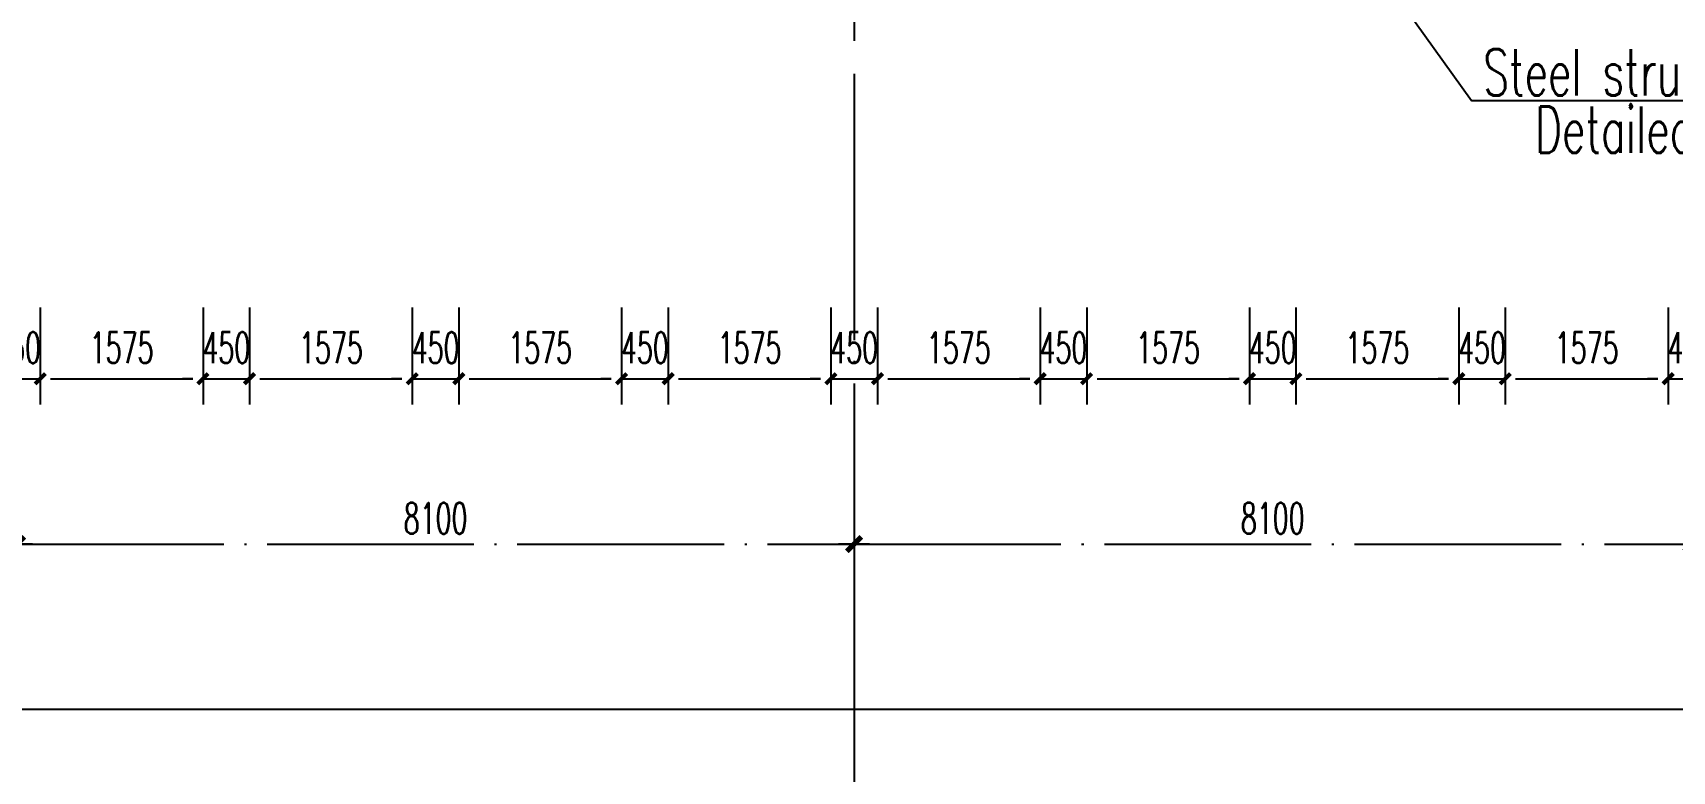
# Model space of a CAD drawing. Extents: x 824790 to 994147, y 4290613 to 4374713.
# Drawn here: x 924663 to 940525, y 4308939 to 4316084 of the extents above; entities that cross this region are included whole.
import ezdxf

# ---------------------------------------------------------------- set-up
doc = ezdxf.new("R2010")
doc.units = 0
doc.header["$LTSCALE"] = 1000
doc.header["$MEASUREMENT"] = 0
for name, pattern in [('ACAD_ISO08W100', [36, 24, -3, 6, -3]), ('CENTER', [50.8, 31.75, -6.35, 6.35, -6.35]), ('DOTE', [2.42, 2, -0.2, 0.02, -0.2])]:
    doc.linetypes.add(name, pattern=pattern)
doc.layers.get('0').update_dxf_attribs({"color": 255, "linetype": 'CONTINUOUS'})
for name, color, linetype in [('A-AXIS', 3, 'CONTINUOUS'), ('A-DIM', 201, 'CONTINUOUS'), ('A-DOTE', 8, 'ACAD_ISO08W100'), ('A-NOTE', 150, 'CONTINUOUS'), ('A_DIM_EX1', 171, 'CONTINUOUS'), ('DOTE', 17, 'DOTE')]:
    doc.layers.add(name, color=color, linetype=linetype)
doc.styles.add('DIM_FONT', font='SIMPLEX.shx', dxfattribs={"width": 0.6, "bigfont": 'GBCBIG.shx'})
doc.styles.add('TONGJI-FONT', font='simplex.shx')
doc.dimstyles.new('DIM100', dxfattribs={"dimscale": 100, "dimtxt": 3, "dimasz": 0.01, "dimexe": 1, "dimexo": 1, "dimgap": 1, "dimtad": 1, "dimdec": 0, "dimtxsty": 'DIM_FONT', "dimblk1": 'h-_DIMX', "dimblk2": 'h-_DIMX', "dimsah": 1, "dimcen": 0.01, "dimclrd": 256, "dimclre": 256, "dimclrt": 7, "dimadec": 3, "dimazin": 3, "dimtfac": 1, "dimtdec": 0, "dimtix": 1, "dimtmove": 2, "dimatfit": 3, "dimldrblk": 'h-_DIMX', "dimtzin": 5, "dimarcsym": 0})
doc.dimstyles.new('DIMN', dxfattribs={"dimtxt": 300, "dimasz": 100, "dimexe": 250, "dimexo": 300, "dimgap": 150, "dimtad": 1, "dimdec": 0, "dimtxsty": 'DIM_FONT', "dimblk": 'h-_ArchTick', "dimcen": 2.5, "dimclrt": 7, "dimazin": 2, "dimtfac": 1, "dimtdec": 0, "dimtix": 1, "dimtmove": 2, "dimatfit": 3, "dimarcsym": 0})

# ---------------------------------------------------------------- blocks, each defined once
blk = doc.blocks.new('h-_DIMX')
blk.add_line((-150, 0), (150, 0))
at = {"const_width": 50}
blk.add_lwpolyline([(-70, -70), (70, 70)], dxfattribs=at)
blk = doc.blocks.new('*D74')
at = {"layer": 'A-AXIS', "lineweight": -2, "transparency": 16777216}
for p, q in [((-2600529, -1783515), (-2600529, -1788988)), ((-2487529, -1783515), (-2487529, -1788988)), ((-2487530, -1788888), (-2600528, -1788888))]:
    blk.add_line(p, q, dxfattribs=at)
at = {"layer": 'A-AXIS', "lineweight": -2, "transparency": 16777216, "rotation": 180}
blk.add_blockref('h-_DIMX', (-2600529, -1788888), dxfattribs=at)
at = {"layer": 'A-AXIS', "lineweight": -2, "transparency": 16777216}
blk.add_blockref('h-_DIMX', (-2487529, -1788888), dxfattribs=at)
at = {"layer": 'A-AXIS', "color": 7, "transparency": 16777216, "insert": (-2544029, -1788638), "char_height": 300, "attachment_point": 5, "style": 'DIM_FONT'}
blk.add_mtext('\\A1;113000', dxfattribs=at)
blk = doc.blocks.new('h-轴号横')
at = {"layer": 'DOTE', "linetype": 'ACAD_ISO08W100'}
blk.add_line((-2507861, -1921498), (-2507861, -1925259), dxfattribs=at)
blk = doc.blocks.new('h-_ArchTick')
at = {"color": 0, "linetype": 'ByBlock', "const_width": 0.4}
blk.add_lwpolyline([(-0.5, -0.5), (0.5, 0.5)], dxfattribs=at)
blk = doc.blocks.new('*D451')
at = {"layer": 'A-DIM', "color": 0, "lineweight": -2, "transparency": 16777216}
for p, q in [((940485, 4313426), (940485, 4312487)), ((940935, 4313426), (940935, 4312487)), ((940385, 4312737), (940285, 4312737)), ((940485, 4312737), (940935, 4312737)), ((941035, 4312737), (941135, 4312737))]:
    blk.add_line(p, q, dxfattribs=at)
at = {"layer": 'A-DIM', "color": 0, "lineweight": -2, "transparency": 16777216, "xscale": 100, "yscale": 100, "zscale": 100}
blk.add_blockref('h-_ArchTick', (940485, 4312737), dxfattribs=at)
at = {"layer": 'A-DIM', "color": 0, "lineweight": -2, "transparency": 16777216, "xscale": 100, "yscale": 100, "zscale": 100, "rotation": 180}
blk.add_blockref('h-_ArchTick', (940935, 4312737), dxfattribs=at)
at = {"layer": 'A-DIM', "color": 7, "transparency": 16777216, "insert": (940710, 4313037), "char_height": 300, "attachment_point": 5, "style": 'DIM_FONT'}
blk.add_mtext('\\A1;450', dxfattribs=at)
blk = doc.blocks.new('*D452')
at = {"layer": 'A-DIM', "color": 0, "lineweight": -2, "transparency": 16777216}
for p, q in [((938910, 4313426), (938910, 4312487)), ((940485, 4313426), (940485, 4312487)), ((939010, 4312737), (940385, 4312737))]:
    blk.add_line(p, q, dxfattribs=at)
at = {"layer": 'A-DIM', "color": 0, "lineweight": -2, "transparency": 16777216, "xscale": 100, "yscale": 100, "zscale": 100, "rotation": 180}
blk.add_blockref('h-_ArchTick', (938910, 4312737), dxfattribs=at)
at = {"layer": 'A-DIM', "color": 0, "lineweight": -2, "transparency": 16777216, "xscale": 100, "yscale": 100, "zscale": 100}
blk.add_blockref('h-_ArchTick', (940485, 4312737), dxfattribs=at)
at = {"layer": 'A-DIM', "color": 7, "transparency": 16777216, "insert": (939697, 4313037), "char_height": 300, "attachment_point": 5, "style": 'DIM_FONT'}
blk.add_mtext('\\A1;1575', dxfattribs=at)
blk = doc.blocks.new('*D453')
at = {"layer": 'A-DIM', "color": 0, "lineweight": -2, "transparency": 16777216}
for p, q in [((938460, 4313426), (938460, 4312487)), ((938910, 4313426), (938910, 4312487)), ((938360, 4312737), (938260, 4312737)), ((938460, 4312737), (938910, 4312737)), ((939010, 4312737), (939110, 4312737))]:
    blk.add_line(p, q, dxfattribs=at)
at = {"layer": 'A-DIM', "color": 0, "lineweight": -2, "transparency": 16777216, "xscale": 100, "yscale": 100, "zscale": 100}
blk.add_blockref('h-_ArchTick', (938460, 4312737), dxfattribs=at)
at = {"layer": 'A-DIM', "color": 0, "lineweight": -2, "transparency": 16777216, "xscale": 100, "yscale": 100, "zscale": 100, "rotation": 180}
blk.add_blockref('h-_ArchTick', (938910, 4312737), dxfattribs=at)
at = {"layer": 'A-DIM', "color": 7, "transparency": 16777216, "insert": (938685, 4313037), "char_height": 300, "attachment_point": 5, "style": 'DIM_FONT'}
blk.add_mtext('\\A1;450', dxfattribs=at)
blk = doc.blocks.new('*D454')
at = {"layer": 'A-DIM', "color": 0, "lineweight": -2, "transparency": 16777216}
for p, q in [((936885, 4313426), (936885, 4312487)), ((938460, 4313426), (938460, 4312487)), ((936985, 4312737), (938360, 4312737))]:
    blk.add_line(p, q, dxfattribs=at)
at = {"layer": 'A-DIM', "color": 0, "lineweight": -2, "transparency": 16777216, "xscale": 100, "yscale": 100, "zscale": 100, "rotation": 180}
blk.add_blockref('h-_ArchTick', (936885, 4312737), dxfattribs=at)
at = {"layer": 'A-DIM', "color": 0, "lineweight": -2, "transparency": 16777216, "xscale": 100, "yscale": 100, "zscale": 100}
blk.add_blockref('h-_ArchTick', (938460, 4312737), dxfattribs=at)
at = {"layer": 'A-DIM', "color": 7, "transparency": 16777216, "insert": (937672, 4313037), "char_height": 300, "attachment_point": 5, "style": 'DIM_FONT'}
blk.add_mtext('\\A1;1575', dxfattribs=at)
blk = doc.blocks.new('*D455')
at = {"layer": 'A-DIM', "color": 0, "lineweight": -2, "transparency": 16777216}
for p, q in [((936435, 4313426), (936435, 4312487)), ((936885, 4313426), (936885, 4312487)), ((936335, 4312737), (936235, 4312737)), ((936435, 4312737), (936885, 4312737)), ((936985, 4312737), (937085, 4312737))]:
    blk.add_line(p, q, dxfattribs=at)
at = {"layer": 'A-DIM', "color": 0, "lineweight": -2, "transparency": 16777216, "xscale": 100, "yscale": 100, "zscale": 100}
blk.add_blockref('h-_ArchTick', (936435, 4312737), dxfattribs=at)
at = {"layer": 'A-DIM', "color": 0, "lineweight": -2, "transparency": 16777216, "xscale": 100, "yscale": 100, "zscale": 100, "rotation": 180}
blk.add_blockref('h-_ArchTick', (936885, 4312737), dxfattribs=at)
at = {"layer": 'A-DIM', "color": 7, "transparency": 16777216, "insert": (936660, 4313037), "char_height": 300, "attachment_point": 5, "style": 'DIM_FONT'}
blk.add_mtext('\\A1;450', dxfattribs=at)
blk = doc.blocks.new('*D456')
at = {"layer": 'A-DIM', "color": 0, "lineweight": -2, "transparency": 16777216}
for p, q in [((934860, 4313426), (934860, 4312487)), ((936435, 4313426), (936435, 4312487)), ((934960, 4312737), (936335, 4312737))]:
    blk.add_line(p, q, dxfattribs=at)
at = {"layer": 'A-DIM', "color": 0, "lineweight": -2, "transparency": 16777216, "xscale": 100, "yscale": 100, "zscale": 100, "rotation": 180}
blk.add_blockref('h-_ArchTick', (934860, 4312737), dxfattribs=at)
at = {"layer": 'A-DIM', "color": 0, "lineweight": -2, "transparency": 16777216, "xscale": 100, "yscale": 100, "zscale": 100}
blk.add_blockref('h-_ArchTick', (936435, 4312737), dxfattribs=at)
at = {"layer": 'A-DIM', "color": 7, "transparency": 16777216, "insert": (935647, 4313037), "char_height": 300, "attachment_point": 5, "style": 'DIM_FONT'}
blk.add_mtext('\\A1;1575', dxfattribs=at)
blk = doc.blocks.new('*D457')
at = {"layer": 'A-DIM', "color": 0, "lineweight": -2, "transparency": 16777216}
for p, q in [((934410, 4313426), (934410, 4312487)), ((934860, 4313426), (934860, 4312487)), ((934310, 4312737), (934210, 4312737)), ((934410, 4312737), (934860, 4312737)), ((934960, 4312737), (935060, 4312737))]:
    blk.add_line(p, q, dxfattribs=at)
at = {"layer": 'A-DIM', "color": 0, "lineweight": -2, "transparency": 16777216, "xscale": 100, "yscale": 100, "zscale": 100}
blk.add_blockref('h-_ArchTick', (934410, 4312737), dxfattribs=at)
at = {"layer": 'A-DIM', "color": 0, "lineweight": -2, "transparency": 16777216, "xscale": 100, "yscale": 100, "zscale": 100, "rotation": 180}
blk.add_blockref('h-_ArchTick', (934860, 4312737), dxfattribs=at)
at = {"layer": 'A-DIM', "color": 7, "transparency": 16777216, "insert": (934635, 4313037), "char_height": 300, "attachment_point": 5, "style": 'DIM_FONT'}
blk.add_mtext('\\A1;450', dxfattribs=at)
blk = doc.blocks.new('*D458')
at = {"layer": 'A-DIM', "color": 0, "lineweight": -2, "transparency": 16777216}
for p, q in [((932835, 4313426), (932835, 4312487)), ((934410, 4313426), (934410, 4312487)), ((932935, 4312737), (934310, 4312737))]:
    blk.add_line(p, q, dxfattribs=at)
at = {"layer": 'A-DIM', "color": 0, "lineweight": -2, "transparency": 16777216, "xscale": 100, "yscale": 100, "zscale": 100, "rotation": 180}
blk.add_blockref('h-_ArchTick', (932835, 4312737), dxfattribs=at)
at = {"layer": 'A-DIM', "color": 0, "lineweight": -2, "transparency": 16777216, "xscale": 100, "yscale": 100, "zscale": 100}
blk.add_blockref('h-_ArchTick', (934410, 4312737), dxfattribs=at)
at = {"layer": 'A-DIM', "color": 7, "transparency": 16777216, "insert": (933622, 4313037), "char_height": 300, "attachment_point": 5, "style": 'DIM_FONT'}
blk.add_mtext('\\A1;1575', dxfattribs=at)
blk = doc.blocks.new('*D459')
at = {"layer": 'A-DIM', "color": 0, "lineweight": -2, "transparency": 16777216}
for p, q in [((932385, 4313426), (932385, 4312487)), ((932835, 4313426), (932835, 4312487)), ((932285, 4312737), (932185, 4312737)), ((932385, 4312737), (932835, 4312737)), ((932935, 4312737), (933035, 4312737))]:
    blk.add_line(p, q, dxfattribs=at)
at = {"layer": 'A-DIM', "color": 0, "lineweight": -2, "transparency": 16777216, "xscale": 100, "yscale": 100, "zscale": 100}
blk.add_blockref('h-_ArchTick', (932385, 4312737), dxfattribs=at)
at = {"layer": 'A-DIM', "color": 0, "lineweight": -2, "transparency": 16777216, "xscale": 100, "yscale": 100, "zscale": 100, "rotation": 180}
blk.add_blockref('h-_ArchTick', (932835, 4312737), dxfattribs=at)
at = {"layer": 'A-DIM', "color": 7, "transparency": 16777216, "insert": (932610, 4313037), "char_height": 300, "attachment_point": 5, "style": 'DIM_FONT'}
blk.add_mtext('\\A1;450', dxfattribs=at)
blk = doc.blocks.new('*D460')
at = {"layer": 'A-DIM', "color": 0, "lineweight": -2, "transparency": 16777216}
for p, q in [((930810, 4313426), (930810, 4312487)), ((932385, 4313426), (932385, 4312487)), ((930910, 4312737), (932285, 4312737))]:
    blk.add_line(p, q, dxfattribs=at)
at = {"layer": 'A-DIM', "color": 0, "lineweight": -2, "transparency": 16777216, "xscale": 100, "yscale": 100, "zscale": 100, "rotation": 180}
blk.add_blockref('h-_ArchTick', (930810, 4312737), dxfattribs=at)
at = {"layer": 'A-DIM', "color": 0, "lineweight": -2, "transparency": 16777216, "xscale": 100, "yscale": 100, "zscale": 100}
blk.add_blockref('h-_ArchTick', (932385, 4312737), dxfattribs=at)
at = {"layer": 'A-DIM', "color": 7, "transparency": 16777216, "insert": (931597, 4313037), "char_height": 300, "attachment_point": 5, "style": 'DIM_FONT'}
blk.add_mtext('\\A1;1575', dxfattribs=at)
blk = doc.blocks.new('*D461')
at = {"layer": 'A-DIM', "color": 0, "lineweight": -2, "transparency": 16777216}
for p, q in [((930360, 4313426), (930360, 4312487)), ((930810, 4313426), (930810, 4312487)), ((930260, 4312737), (930160, 4312737)), ((930360, 4312737), (930810, 4312737)), ((930910, 4312737), (931010, 4312737))]:
    blk.add_line(p, q, dxfattribs=at)
at = {"layer": 'A-DIM', "color": 0, "lineweight": -2, "transparency": 16777216, "xscale": 100, "yscale": 100, "zscale": 100}
blk.add_blockref('h-_ArchTick', (930360, 4312737), dxfattribs=at)
at = {"layer": 'A-DIM', "color": 0, "lineweight": -2, "transparency": 16777216, "xscale": 100, "yscale": 100, "zscale": 100, "rotation": 180}
blk.add_blockref('h-_ArchTick', (930810, 4312737), dxfattribs=at)
at = {"layer": 'A-DIM', "color": 7, "transparency": 16777216, "insert": (930585, 4313037), "char_height": 300, "attachment_point": 5, "style": 'DIM_FONT'}
blk.add_mtext('\\A1;450', dxfattribs=at)
blk = doc.blocks.new('*D462')
at = {"layer": 'A-DIM', "color": 0, "lineweight": -2, "transparency": 16777216}
for p, q in [((928785, 4313426), (928785, 4312487)), ((930360, 4313426), (930360, 4312487)), ((928885, 4312737), (930260, 4312737))]:
    blk.add_line(p, q, dxfattribs=at)
at = {"layer": 'A-DIM', "color": 0, "lineweight": -2, "transparency": 16777216, "xscale": 100, "yscale": 100, "zscale": 100, "rotation": 180}
blk.add_blockref('h-_ArchTick', (928785, 4312737), dxfattribs=at)
at = {"layer": 'A-DIM', "color": 0, "lineweight": -2, "transparency": 16777216, "xscale": 100, "yscale": 100, "zscale": 100}
blk.add_blockref('h-_ArchTick', (930360, 4312737), dxfattribs=at)
at = {"layer": 'A-DIM', "color": 7, "transparency": 16777216, "insert": (929572, 4313037), "char_height": 300, "attachment_point": 5, "style": 'DIM_FONT'}
blk.add_mtext('\\A1;1575', dxfattribs=at)
blk = doc.blocks.new('*D463')
at = {"layer": 'A-DIM', "color": 0, "lineweight": -2, "transparency": 16777216}
for p, q in [((928335, 4313426), (928335, 4312487)), ((928785, 4313426), (928785, 4312487)), ((928235, 4312737), (928135, 4312737)), ((928335, 4312737), (928785, 4312737)), ((928885, 4312737), (928985, 4312737))]:
    blk.add_line(p, q, dxfattribs=at)
at = {"layer": 'A-DIM', "color": 0, "lineweight": -2, "transparency": 16777216, "xscale": 100, "yscale": 100, "zscale": 100}
blk.add_blockref('h-_ArchTick', (928335, 4312737), dxfattribs=at)
at = {"layer": 'A-DIM', "color": 0, "lineweight": -2, "transparency": 16777216, "xscale": 100, "yscale": 100, "zscale": 100, "rotation": 180}
blk.add_blockref('h-_ArchTick', (928785, 4312737), dxfattribs=at)
at = {"layer": 'A-DIM', "color": 7, "transparency": 16777216, "insert": (928560, 4313037), "char_height": 300, "attachment_point": 5, "style": 'DIM_FONT'}
blk.add_mtext('\\A1;450', dxfattribs=at)
blk = doc.blocks.new('*D464')
at = {"layer": 'A-DIM', "color": 0, "lineweight": -2, "transparency": 16777216}
for p, q in [((926760, 4313426), (926760, 4312487)), ((928335, 4313426), (928335, 4312487)), ((926860, 4312737), (928235, 4312737))]:
    blk.add_line(p, q, dxfattribs=at)
at = {"layer": 'A-DIM', "color": 0, "lineweight": -2, "transparency": 16777216, "xscale": 100, "yscale": 100, "zscale": 100, "rotation": 180}
blk.add_blockref('h-_ArchTick', (926760, 4312737), dxfattribs=at)
at = {"layer": 'A-DIM', "color": 0, "lineweight": -2, "transparency": 16777216, "xscale": 100, "yscale": 100, "zscale": 100}
blk.add_blockref('h-_ArchTick', (928335, 4312737), dxfattribs=at)
at = {"layer": 'A-DIM', "color": 7, "transparency": 16777216, "insert": (927547, 4313037), "char_height": 300, "attachment_point": 5, "style": 'DIM_FONT'}
blk.add_mtext('\\A1;1575', dxfattribs=at)
blk = doc.blocks.new('*D465')
at = {"layer": 'A-DIM', "color": 0, "lineweight": -2, "transparency": 16777216}
for p, q in [((926310, 4313426), (926310, 4312487)), ((926760, 4313426), (926760, 4312487)), ((926210, 4312737), (926110, 4312737)), ((926310, 4312737), (926760, 4312737)), ((926860, 4312737), (926960, 4312737))]:
    blk.add_line(p, q, dxfattribs=at)
at = {"layer": 'A-DIM', "color": 0, "lineweight": -2, "transparency": 16777216, "xscale": 100, "yscale": 100, "zscale": 100}
blk.add_blockref('h-_ArchTick', (926310, 4312737), dxfattribs=at)
at = {"layer": 'A-DIM', "color": 0, "lineweight": -2, "transparency": 16777216, "xscale": 100, "yscale": 100, "zscale": 100, "rotation": 180}
blk.add_blockref('h-_ArchTick', (926760, 4312737), dxfattribs=at)
at = {"layer": 'A-DIM', "color": 7, "transparency": 16777216, "insert": (926535, 4313037), "char_height": 300, "attachment_point": 5, "style": 'DIM_FONT'}
blk.add_mtext('\\A1;450', dxfattribs=at)
blk = doc.blocks.new('*D466')
at = {"layer": 'A-DIM', "color": 0, "lineweight": -2, "transparency": 16777216}
for p, q in [((924735, 4313426), (924735, 4312487)), ((926310, 4313426), (926310, 4312487)), ((924835, 4312737), (926210, 4312737))]:
    blk.add_line(p, q, dxfattribs=at)
at = {"layer": 'A-DIM', "color": 0, "lineweight": -2, "transparency": 16777216, "xscale": 100, "yscale": 100, "zscale": 100, "rotation": 180}
blk.add_blockref('h-_ArchTick', (924735, 4312737), dxfattribs=at)
at = {"layer": 'A-DIM', "color": 0, "lineweight": -2, "transparency": 16777216, "xscale": 100, "yscale": 100, "zscale": 100}
blk.add_blockref('h-_ArchTick', (926310, 4312737), dxfattribs=at)
at = {"layer": 'A-DIM', "color": 7, "transparency": 16777216, "insert": (925522, 4313037), "char_height": 300, "attachment_point": 5, "style": 'DIM_FONT'}
blk.add_mtext('\\A1;1575', dxfattribs=at)
blk = doc.blocks.new('*D467')
at = {"layer": 'A-DIM', "color": 0, "lineweight": -2, "transparency": 16777216}
for p, q in [((924285, 4313426), (924285, 4312487)), ((924735, 4313426), (924735, 4312487)), ((924185, 4312737), (924085, 4312737)), ((924285, 4312737), (924735, 4312737)), ((924835, 4312737), (924935, 4312737))]:
    blk.add_line(p, q, dxfattribs=at)
at = {"layer": 'A-DIM', "color": 0, "lineweight": -2, "transparency": 16777216, "xscale": 100, "yscale": 100, "zscale": 100}
blk.add_blockref('h-_ArchTick', (924285, 4312737), dxfattribs=at)
at = {"layer": 'A-DIM', "color": 0, "lineweight": -2, "transparency": 16777216, "xscale": 100, "yscale": 100, "zscale": 100, "rotation": 180}
blk.add_blockref('h-_ArchTick', (924735, 4312737), dxfattribs=at)
at = {"layer": 'A-DIM', "color": 7, "transparency": 16777216, "insert": (924510, 4313037), "char_height": 300, "attachment_point": 5, "style": 'DIM_FONT'}
blk.add_mtext('\\A1;450', dxfattribs=at)
blk = doc.blocks.new('h-wrt')
at = {"layer": 'A-DOTE', "linetype": 'CENTER', "ltscale": 0.05}
blk.add_line((-2508028.9, -1744636.2), (-2508028.9, -1784214.6), dxfattribs=at)
at = {"layer": 'A_DIM_EX1'}
blk.add_blockref('h-轴号横', (-168.1, 134757.2), dxfattribs=at)
at = {"layer": 'A-AXIS'}
for base, p1, p2 in [((-2508028.8, -1787287.5), (-2516128.8, -1783214.6), (-2508028.8, -1783214.6)), ((-2499928.8, -1787287.5), (-2508028.8, -1783214.6), (-2499928.8, -1783214.6))]:
    blk.add_linear_dim(base=base, p1=p1, p2=p2, dimstyle='DIM100', dxfattribs=at).render()
dim = blk.add_linear_dim(base=(-2600528.9, -1788887.5), p1=(-2487528.9, -1783414.6), p2=(-2600528.9, -1783414.6), dimstyle='DIM100', dxfattribs=at)
dim.commit()
dim.dimension.update_dxf_attribs({"geometry": '*D74', "text_midpoint": (-2544028.9, -1788637.5)})

msp = doc.modelspace()

# ---------------------------------------------------------------- linework, layer by layer
at = {"layer": 'A-NOTE'}
msp.add_lwpolyline([(937138.1, 4317444.1), (938584.6, 4315429.3), (943381.1, 4315429.3)], dxfattribs=at)

# ---------------------------------------------------------------- block references
at = {"layer": 'DOTE'}
msp.add_blockref('h-wrt', (3440638.8, 6098424.3), dxfattribs=at)

# ---------------------------------------------------------------- texts
at = {"layer": 'A-NOTE', "style": 'TONGJI-FONT', "width": 0.65}
for s, p in [('Steel structure canopy (hollow laminated tempered glass)', (938695.8, 4315476.5)), ('Detailed design by the manufacturer', (939196.5, 4314922.5))]:
    msp.add_text(s, height=450, dxfattribs=at).set_placement(p)

# ---------------------------------------------------------------- dimensions: what is measured, and where the dimension line sits
at = {"layer": 'A-DIM'}
for p1, p2, picture, middle in [((924284.9, 4313725.9), (924734.9, 4313725.9), '*D467', (924509.9, 4313036.8)), ((924734.9, 4313725.9), (926309.9, 4313725.9), '*D466', (925522.4, 4313036.8)), ((926309.9, 4313725.9), (926759.9, 4313725.9), '*D465', (926534.9, 4313036.8)), ((926759.9, 4313725.9), (928334.9, 4313725.9), '*D464', (927547.4, 4313036.8)), ((928334.9, 4313725.9), (928784.9, 4313725.9), '*D463', (928559.9, 4313036.8)), ((928784.9, 4313725.9), (930359.9, 4313725.9), '*D462', (929572.4, 4313036.8)), ((930359.9, 4313725.9), (930809.9, 4313725.9), '*D461', (930584.9, 4313036.8)), ((930809.9, 4313725.9), (932384.9, 4313725.9), '*D460', (931597.4, 4313036.8)), ((932384.9, 4313725.9), (932834.9, 4313725.9), '*D459', (932609.9, 4313036.8)), ((932834.9, 4313725.9), (934409.9, 4313725.9), '*D458', (933622.4, 4313036.8)), ((934409.9, 4313725.9), (934859.9, 4313725.9), '*D457', (934634.9, 4313036.8)), ((934859.9, 4313725.9), (936434.9, 4313725.9), '*D456', (935647.4, 4313036.8)), ((936434.9, 4313725.9), (936884.9, 4313725.9), '*D455', (936659.9, 4313036.8)), ((936884.9, 4313725.9), (938459.9, 4313725.9), '*D454', (937672.4, 4313036.8)), ((938459.9, 4313725.9), (938909.9, 4313725.9), '*D453', (938684.9, 4313036.8)), ((938909.9, 4313725.9), (940484.9, 4313725.9), '*D452', (939697.4, 4313036.8)), ((940484.9, 4313725.9), (940934.9, 4313725.9), '*D451', (940709.9, 4313036.8))]:
    dim = msp.add_aligned_dim(p1=p1, p2=p2, distance=-989.1, dimstyle='DIMN', dxfattribs=at)
    dim.commit()
    dim.dimension.update_dxf_attribs({"geometry": picture, "text_midpoint": middle})

doc.saveas('drawing.dxf')
